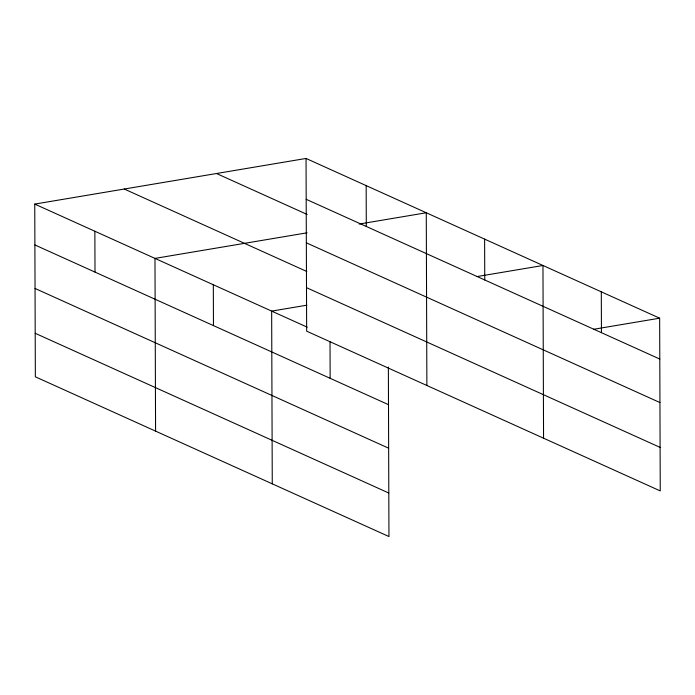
<?xml version="1.0" encoding="UTF-8"?>
<svg xmlns="http://www.w3.org/2000/svg" width="695" height="695" viewBox="0 0 695 695"><rect width="100%" height="100%" fill="white"/><g stroke="black" fill="none" stroke-linecap="round" stroke-linejoin="round"><path stroke-width="1.04" d="M388.366 367.047L388.957 536.549L35.349 376.812L34.75 204.087L306.043 158.451L659.651 318.188L660.25 490.913L306.651 331.176L306.043 158.451M307.06 232.816L154.976 258.401L155.576 431.117M359.124 224.059L426.27 212.766L426.878 385.49M306.834 305.192L271.658 311.108L272.266 483.833M476.883 276.593L542.96 265.481L543.559 438.197M593.565 329.3L659.651 318.188M306.191 199.309L659.79 359.046M216.519 173.515L307.181 214.468M306.339 242.824L659.937 402.561M124.275 189.031L306.799 271.484M306.495 287.661L660.102 447.398M34.75 204.087L307.26 327.189M34.889 244.944L388.496 404.672M35.045 288.46L388.644 448.188M35.202 333.296L388.8 493.024M601.305 291.831L601.444 332.688M484.615 239.123L484.754 279.972M366.161 185.608L366.3 226.466M330.021 341.766L330.151 378.315M213.322 284.75L213.461 325.608M94.859 231.244L95.007 272.092"/></g></svg>
